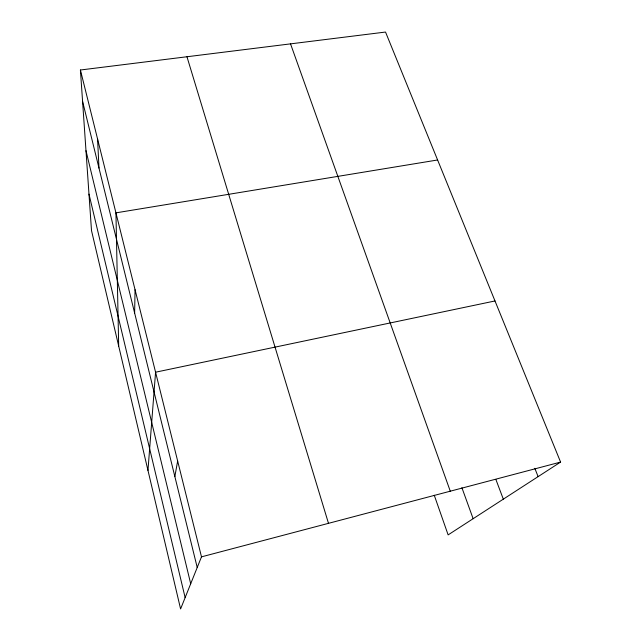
<?xml version="1.0" encoding="UTF-8"?>
<svg xmlns="http://www.w3.org/2000/svg" width="641" height="641" viewBox="0 0 641 641"><rect width="100%" height="100%" fill="white"/><g stroke="black" fill="none" stroke-linecap="round" stroke-linejoin="round"><path stroke-width="0.96" d="M134.634 313.024L135.051 289.708M147.967 470.382L155.571 372.205L494.996 300.958M174.849 476.559L177.653 461.007M80.413 70.005L201.49 556.853L180.594 608.95L91.503 230.592L80.413 70.005L385.529 32.05L560.587 462.081L448.131 534.89L434.261 495.261M201.49 556.853L560.587 462.081M437.611 159.978L115.941 212.852L118.681 346.036M534.818 468.299L538.111 476.632M495.918 479.548L503.321 499.163M461.905 487.705L473.138 518.705M290.533 43.868L450.278 491.19M186.964 56.753L328.488 523.336M82.585 101.398L197.22 567.501M85.982 150.683L190.697 583.751M88.979 194.119L185.137 597.62M97.576 138.993L98.986 168.086"/></g></svg>
